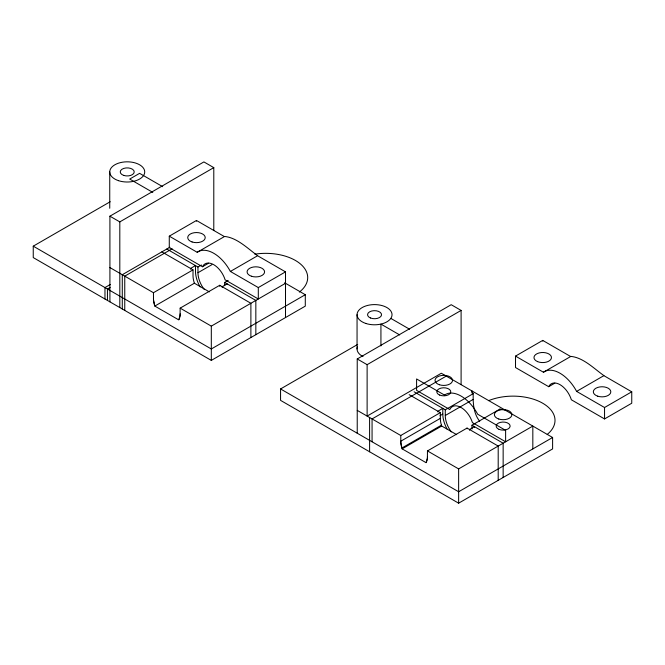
<?xml version="1.0" encoding="UTF-8"?>
<svg xmlns="http://www.w3.org/2000/svg" width="665" height="665" viewBox="0 0 665 665"><rect width="100%" height="100%" fill="white"/><g stroke="black" fill="none" stroke-linecap="round" stroke-linejoin="round"><path stroke-width="1" d="M250.888 337.546L250.888 303.282L219.724 285.285L180.157 308.136L180.082 315.385L178.777 319.907L154.82 306.075L153.515 300.048L153.449 292.716L109.916 267.579M498.201 480.338L498.201 446.065L467.038 428.077L427.47 450.92L427.395 458.177L426.099 462.69L402.134 448.858L400.829 442.832L400.762 435.5L357.23 410.372M224.587 236.457C236.981 237.646 247.654 248.452 257.53 255.634M570.828 356.398C583.197 357.546 593.754 368.377 603.695 375.451M284.612 282.775L305.293 294.711L305.293 306.133L211.312 360.397L33.25 257.588L33.25 246.166L110.224 201.728M109.916 301.852L109.916 216.183L203.897 161.919L213.789 167.63L213.789 230.597M109.916 216.183L119.808 221.894L213.789 167.63M169.276 236.166L196.474 220.464L224.404 236.59L197.197 252.293L169.276 236.166L169.276 247.596L202.459 266.748A17.489 10.1 60 0 1 213.789 264.728A17.489 10.1 60 0 1 225.119 279.84L258.303 298.992L258.303 287.571L230.381 271.453A31.479 18.171 60 0 0 197.197 252.293M169.891 247.239L122.285 274.72L122.285 308.992M110.34 284.47L104.97 287.571L104.97 299.001M172.135 248.801L124.754 276.15L124.754 310.422M110.132 287.455L107.447 289.001L107.447 300.422M153.449 292.716L193.016 269.865L193.016 275.576A18.886 10.906 60 0 0 194.13 282.392L194.388 283.224L209.367 291.877M166.799 249.018L197.962 267.014L201.453 264.994M202.459 266.748L208.586 263.215M204.363 289.583A18.886 10.906 60 0 1 197.962 272.725L211.911 264.67M154.82 306.075L194.388 283.224M230.381 271.453L257.588 255.742L285.509 271.869L285.509 317.562M224.67 285.642L224.67 282.434L228.162 280.422M258.303 287.571L285.509 271.869M180.157 308.136L211.312 326.124L285.509 283.29M305.293 294.711L211.312 348.975L33.25 246.166M461.103 384.669L461.103 310.422L367.122 364.678L367.122 416.082L441.319 373.248L552.607 437.495L552.607 448.925L458.634 503.181L280.563 400.372L280.563 388.95L357.695 344.42M357.23 433.214L357.23 358.967L451.211 304.703L461.103 310.422M446.265 376.099L372.068 418.933L372.068 441.784M515.516 356.108L542.715 340.405L570.645 356.523L543.438 372.234L515.516 356.108L515.516 367.537L548.692 386.689A17.489 10.1 60 0 1 560.03 384.669A17.489 10.1 60 0 1 571.36 399.781L604.543 418.933L631.75 403.231L631.75 391.81L603.778 375.6M400.762 435.5L440.33 412.649L440.33 418.368A18.886 10.906 60 0 0 441.444 425.176L441.701 426.016L456.68 434.661M414.112 391.81L445.276 409.798L473.181 393.688A41.97 24.231 0 0 1 471.901 390.904L471.901 392.982M440.022 415.692L442.799 414.079L442.799 408.368L437.853 411.228L437.853 411.943M440.33 418.368L400.762 441.211A18.886 10.906 60 0 0 401.876 448.019L441.444 425.176M451.319 431.909A18.886 10.906 60 0 1 445.276 415.509L473.181 399.399L473.181 393.688M402.134 448.858L441.701 426.016M471.984 429.025L471.984 425.218L499.889 409.108A41.97 24.231 0 0 0 504.71 409.848M548.692 386.689L554.826 383.156M543.438 372.234A31.479 18.171 60 0 1 576.621 391.394L603.82 375.683M427.47 450.92L458.634 468.908L532.823 426.074L532.823 448.925M552.607 437.495L458.634 491.759L280.563 388.95M576.621 391.394L604.543 407.512L631.75 391.81M162.676 186.674L139.592 173.341L129.7 179.06L152.784 192.385M390.821 318.394L409.582 329.217M399.69 334.927L380.929 324.104L380.929 345.908M224.67 282.434L255.834 300.422L255.834 334.695M357.23 358.967L367.122 364.678M471.984 425.218L503.147 443.206L503.147 477.478M161.853 251.877L193.016 269.865M409.166 394.661L440.33 412.649M479.706 421.278C474.76 415.193 473.364 407.038 473.181 399.399M604.543 407.512L604.543 418.933M542.715 340.405L542.715 341.12M499.889 409.108L499.889 409.823M474.461 427.362L474.461 426.647L469.515 429.499L469.515 430.213M467.038 428.077L467.038 428.792M458.634 468.908L458.634 503.181M445.276 409.798L445.276 415.509M369.599 417.512L369.599 451.776M357.055 314.703L357.055 348.975M227.147 284.578L227.147 283.864L222.201 286.715L222.201 287.43M219.724 285.285L219.724 286.357M211.312 326.124L211.312 360.397M197.962 267.014L197.962 272.725M196.474 220.464L196.474 221.179M190.539 269.15L190.539 268.444L195.485 265.584L195.485 271.295A22.386 12.926 60 0 0 200.123 286.898M119.808 221.894L119.808 307.562M109.742 171.919L109.742 208.261M427.47 456.631A18.886 10.906 60 0 1 426.356 462.158M447.021 428.95A22.386 12.926 60 0 1 442.799 414.079M363.007 356.565A17.489 10.1 0 0 1 357.429 346.906M488.692 400.629A41.97 24.231 0 0 1 542.715 403.231A41.97 24.231 0 0 1 547.229 434.42M254.861 254.171A41.97 24.231 0 0 1 300.48 263.997A41.97 24.231 0 0 1 299.325 292.101M154.563 305.235A18.886 10.906 60 0 1 153.449 298.427M180.157 313.847A18.886 10.906 60 0 1 179.043 319.375M444.511 395.077L416.589 378.959L416.589 390.38L449.773 409.54A17.489 10.1 60 0 1 461.103 407.512A17.489 10.1 60 0 1 472.433 422.624L505.616 441.784L505.616 430.355L477.694 414.237A31.479 18.171 60 0 0 444.511 395.077M439.69 395.077A6.999 4.04 0 0 0 450.745 392.225A6.999 4.04 0 0 0 440.937 388.119A6.999 4.04 0 0 0 439.69 395.077M499.041 429.349A6.999 4.04 0 0 0 510.105 426.489A6.999 4.04 0 0 0 500.296 422.391A6.999 4.04 0 0 0 499.041 429.349M370.438 317.97A6.999 4.04 0 0 0 381.502 315.119A6.999 4.04 0 0 0 371.693 311.012A6.999 4.04 0 0 0 370.438 317.97M365.783 323.439A17.489 10.1 0 0 0 392.034 314.711A17.489 10.1 0 0 0 365.817 305.95A17.489 10.1 0 0 0 365.783 323.439M597.702 396.182A8.745 5.046 0 0 0 610.819 391.81A8.745 5.046 0 0 0 597.702 387.437A8.745 5.046 0 0 0 597.702 396.182M537.586 361.627A8.745 5.046 0 0 0 551.418 358.061A8.745 5.046 0 0 0 539.149 352.932A8.745 5.046 0 0 0 537.586 361.627M498.775 419.025A8.745 5.046 0 0 0 511.892 414.652A8.745 5.046 0 0 0 498.775 410.28A8.745 5.046 0 0 0 498.775 419.025M439.415 384.752A8.745 5.046 0 0 0 452.533 380.38A8.745 5.046 0 0 0 439.415 376.008A8.745 5.046 0 0 0 439.415 384.752M251.461 276.241A8.745 5.046 0 0 0 264.579 271.869A8.745 5.046 0 0 0 251.461 267.496A8.745 5.046 0 0 0 251.461 276.241M192.102 241.969A8.745 5.046 0 0 0 205.219 237.596A8.745 5.046 0 0 0 192.102 233.224A8.745 5.046 0 0 0 192.102 241.969M118.486 180.664A17.489 10.1 0 0 0 144.721 171.919A17.489 10.1 0 0 0 118.486 163.174A17.489 10.1 0 0 0 118.486 180.664M123.732 175.41A6.999 4.04 0 0 0 134.222 171.919A6.999 4.04 0 0 0 123.732 168.42A6.999 4.04 0 0 0 123.732 175.41"/></g></svg>
